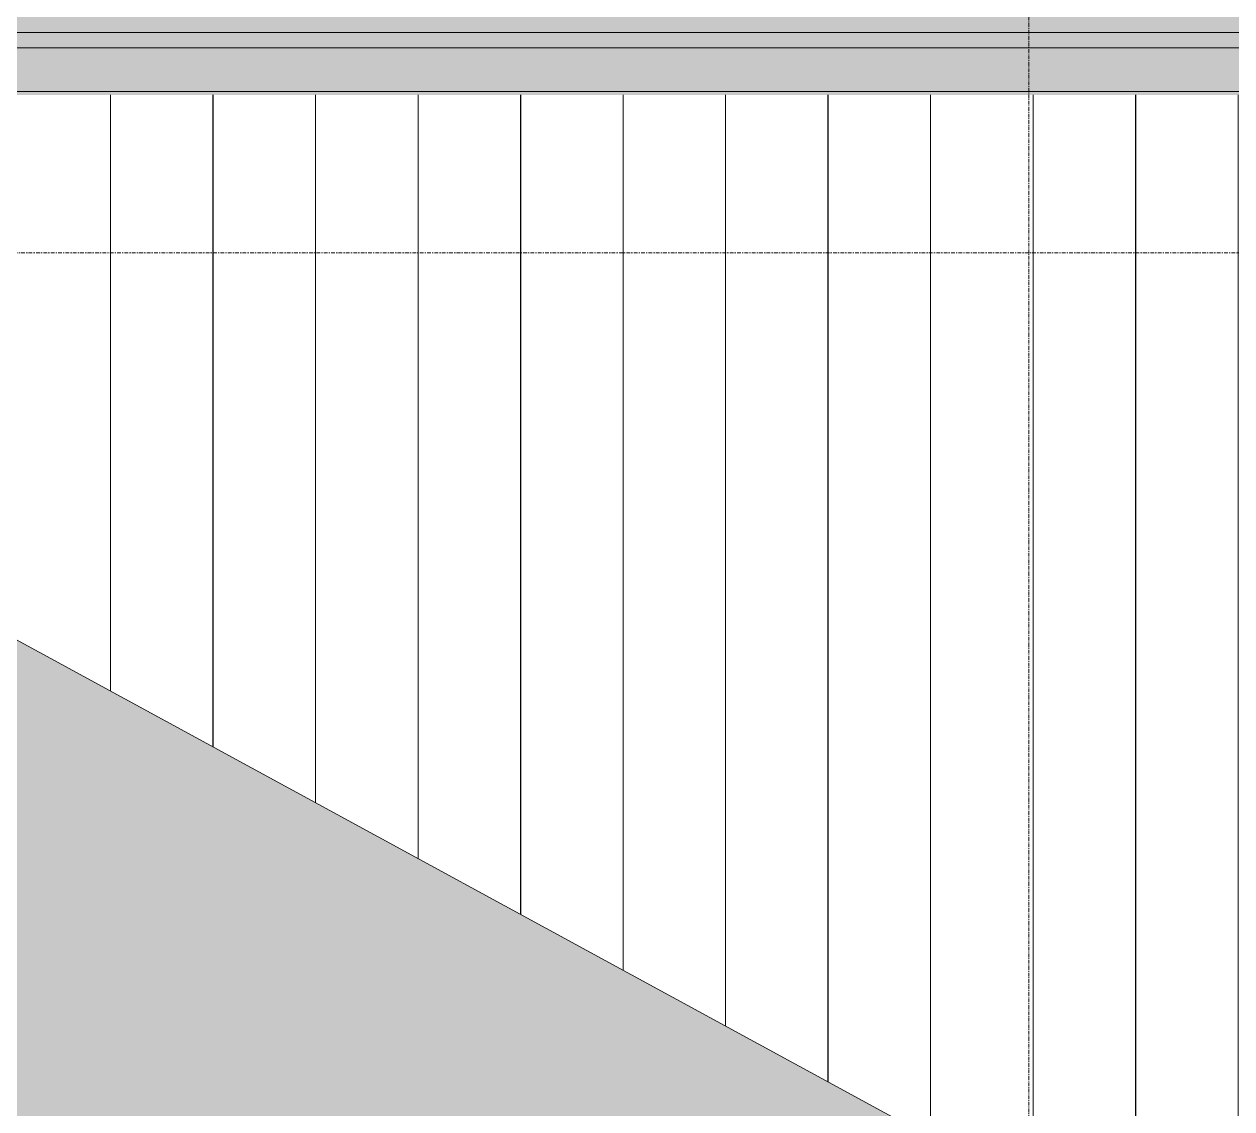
# Model space of a CAD drawing. Header units: millimetres. Extents: x 902415 to 1199587, y -3757 to 35605.
# Drawn here: x 959984 to 963912, y 12417 to 15944 of the extents above; entities that cross this region are included whole.
import ezdxf

# ---------------------------------------------------------------- set-up
doc = ezdxf.new("R2010")
doc.units = ezdxf.units.MM
doc.linetypes.add('AEC_Center', pattern=[24, 12, -4, 4, -4])
doc.linetypes.add('Grid Line', pattern=[21, 12, -3, 3, -3])
for name, color, linetype, lineweight in [('A-FLOR-LEVL', 51, 'Continuous', 5), ('A-GENM', 13, 'Continuous', 5), ('A-ROOF', 132, 'Continuous', 5), ('A-ROOF-OTLN', 132, 'Continuous', 5), ('A-WALL', 113, 'Continuous', 5), ('A-WALL-PATT', 111, 'Continuous', 5), ('S-GRID', 1, 'Continuous', 5)]:
    doc.layers.add(name, color=color, linetype=linetype, lineweight=lineweight)

# ---------------------------------------------------------------- blocks, each defined once
blk = doc.blocks.new('Generic Models 21 - Generic Models 13-2246435-North - Grids A')
at = {"layer": 'A-GENM'}
h = blk.add_hatch(color=256, dxfattribs=at)
h.paths.add_polyline_path([(948358.2, 7600), (948776.9, 7600), (950359.8, 9903.2), (949777.6, 12902.1), (945328.2, 7600), (948298.2, 7600)])
h.paths.add_polyline_path([(971597.8, 7606.6), (956564, 15789.7), (952203, 15790.1), (959565.8, 7609.3), (970915.6, 7606.8)])
h.paths.add_polyline_path([(947148.2, 7650), (946573.9, 7650), (946548, 7653.4), (946523.9, 7663.4), (946503.2, 7679.3), (946487.3, 7700), (946477.3, 7724.1), (946473.9, 7750), (946473.9, 8750), (946477.3, 8775.9), (946487.3, 8800), (946503.2, 8820.7), (946523.9, 8836.6), (946548, 8846.6), (946573.9, 8850), (947573.9, 8850), (947599.8, 8846.6), (947623.9, 8836.6), (947644.6, 8820.7), (947660.5, 8800), (947670.5, 8775.9), (947673.9, 8750), (947673.9, 7749.9), (947670.5, 7724.1), (947660.5, 7700), (947644.6, 7679.3), (947623.9, 7663.4), (947599.8, 7653.4), (947573, 7650), (947198.2, 7650)])
h.paths.add_polyline_path([(964598.6, 7650), (964253.9, 7650), (964228, 7653.4), (964203.9, 7663.4), (964183.2, 7679.3), (964167.3, 7700), (964156.9, 7727.6), (964153.9, 7750), (964153.9, 8750), (964157.3, 8775.9), (964167.3, 8800), (964183.2, 8820.7), (964203.9, 8836.6), (964228, 8846.6), (964253.9, 8850), (965253.9, 8850), (965279.8, 8846.6), (965303.9, 8836.6), (965324.6, 8820.7), (965340.5, 8800), (965350.5, 8775.9), (965353.9, 8750), (965353.9, 7749.9), (965350.5, 7724.1), (965340.5, 7700), (965324.6, 7679.3), (965303.9, 7663.4), (965279.8, 7653.4), (965253.9, 7650), (965125, 7650)])
blk.add_line((965843.2, 10738.9), (956564, 15789.7), dxfattribs=at)

msp = doc.modelspace()

# ---------------------------------------------------------------- hatches: boundary and pattern name
at = {"layer": 'A-ROOF'}
h = msp.add_hatch(color=256, dxfattribs=at)
h.paths.add_polyline_path([(913009.6, 15559.6), (913051.1, 15559.6), (913051.1, 15710.8), (912951.4, 15710.8), (912951.4, 15559.6)])
h.paths.add_polyline_path([(1024556.8, 15790.1), (1024625.3, 15790.1), (1024625.3, 15971.2), (912951.4, 15971.2), (912951.4, 15916.2), (913251.1, 15916.2), (913251.1, 15926.8), (913356.3, 15927.6), (913356.3, 15916.2), (1024553.5, 15916.2), (1024553.5, 15807.5), (1024556.8, 15807.5)])
at = {"layer": 'A-ROOF-OTLN'}
h = msp.add_hatch(color=256, dxfattribs=at)
h.paths.add_polyline_path([(1023557.5, 15866.2), (1024553.5, 15866.2), (1024553.5, 15916.2), (913356.3, 15916.2), (913356.3, 15866.2), (1023294.3, 15866.2)])
h.paths.add_polyline_path([(913251.1, 15866.2), (913251.1, 15916.2), (912951.4, 15916.2), (912951.4, 15866.2), (913009.6, 15866.2)])
h = msp.add_hatch(color=256, dxfattribs=at)
h.paths.add_polyline_path([(994420.8, 15790), (994308.3, 15725.1), (994458.2, 15725.1), (994454.2, 15732.1)])
h.paths.add_polyline_path([(962492.9, 15725.1), (989773.7, 15725.1), (990085.8, 15790.1), (995279.8, 15790.1), (995310.4, 15725.1), (995969.8, 15725.1), (995943.4, 15793), (997034.7, 15795.1), (997052.6, 15725.1), (1024553.5, 15725.1), (1024553.5, 15866.2), (912951.4, 15866.2), (912951.4, 15725.1), (949289.5, 15725.1), (949276.7, 15791.3), (956564, 15789.7), (956682.8, 15725.1), (962229.7, 15725.1)])
h = msp.add_hatch(color=256, dxfattribs=at)
h.paths.add_polyline_path([(913051.1, 15710.8), (913051.1, 15713.5), (949291.8, 15713.5), (949289.5, 15725.1), (912951.4, 15725.1), (912951.4, 15710.8), (913009.6, 15710.8)])
h.paths.add_polyline_path([(956704, 15713.5), (989718.2, 15713.5), (989773.7, 15725.1), (956682.8, 15725.1), (956702.3, 15714.4)])
h.paths.add_polyline_path([(1013597.8, 15713.5), (1024553.5, 15713.5), (1024553.5, 15725.1), (997052.6, 15725.1), (997055.5, 15713.5), (1012702, 15713.5)])
h.paths.add_polyline_path([(995943.4, 15713.5), (995974.3, 15713.5), (995969.8, 15725.1), (995310.4, 15725.1), (995315.9, 15713.5), (995597.8, 15713.5)])
h.paths.add_polyline_path([(994464.8, 15713.5), (994458.2, 15725.1), (994308.3, 15725.1), (994288.3, 15713.5), (994420.8, 15713.5)])
at = {"layer": 'A-WALL-PATT'}
h = msp.add_hatch(dxfattribs=at)
h.set_pattern_fill('FP_56', color=256, style=0, pattern_type=2)
h.set_pattern_definition([(90, (960597.8, 7600), (-333, 2e-14), [])])
h.paths.add_polyline_path([(960597.8, 7600), (960597.8, 7609.1), (959597.8, 7609.3), (959597.8, 7600), (960551.9, 7600)])
h.paths.add_polyline_path([(960597.8, 13594.1), (960597.8, 15713.5), (959597.8, 15713.5), (959597.8, 14138.4), (960387.3, 13708.7)])
h = msp.add_hatch(dxfattribs=at)
h.set_pattern_fill('FP_57', color=256, style=0, pattern_type=2)
h.set_pattern_definition([(90, (961597.8, 7600), (-333, 2e-14), [])])
h.paths.add_polyline_path([(960597.8, 7600), (961597.8, 7600), (961597.8, 7608.8), (960597.8, 7609.1), (960597.8, 7606.6)])
h.paths.add_polyline_path([(961597.8, 13049.8), (961597.8, 15713.5), (960597.8, 15713.5), (960597.8, 13594.1), (961440.1, 13135.6)])
h = msp.add_hatch(dxfattribs=at)
h.set_pattern_fill('FP_58', color=256, style=0, pattern_type=2)
h.set_pattern_definition([(90, (962597.8, 7600), (-333, 2e-14), [])])
h.paths.add_polyline_path([(961597.8, 7600), (962597.8, 7600), (962597.8, 7608.6), (961597.8, 7606.6)])
h.paths.add_polyline_path([(962597.8, 12505.5), (962597.8, 15713.5), (961597.8, 15713.5), (961597.8, 13049.8), (962492.9, 12562.5)])
h = msp.add_hatch(dxfattribs=at)
h.set_pattern_fill('FP_59', color=256, style=0, pattern_type=2)
h.set_pattern_definition([(90, (963597.8, 7600), (-333, 2e-14), [])])
h.paths.add_polyline_path([(962701.9, 7600), (963597.8, 7600), (963597.8, 7608.4), (962597.8, 7606.6), (962597.8, 7600), (962641.9, 7600)])
h.paths.add_polyline_path([(963597.8, 11961.1), (963597.8, 15713.5), (962597.8, 15713.5), (962597.8, 12505.5), (963545.8, 11989.4)])
h = msp.add_hatch(dxfattribs=at)
h.set_pattern_fill('FP_60', color=256, style=0, pattern_type=2)
h.set_pattern_definition([(90, (964597.8, 7600), (-333, 2e-14), [])])
h.paths.add_polyline_path([(964351.9, 7600), (964597.8, 7600), (964597.8, 7608.2), (963597.8, 7606.6), (963597.8, 7600), (964346.7, 7600)])
h.paths.add_polyline_path([(964597.8, 11416.8), (964597.8, 15713.5), (963597.8, 15713.5), (963597.8, 11961.1), (964276.3, 11591.8)])

# ---------------------------------------------------------------- linework, layer by layer
at = {"layer": 'A-FLOR-LEVL', "linetype": 'AEC_Center'}
msp.add_line((903214.7, 15200), (1037708.1, 15200), dxfattribs=at)
at = {"layer": 'A-ROOF-OTLN'}
for p, q in [((1024553.5, 15916.2), (913356.3, 15916.2)), ((1024553.5, 15866.2), (912951.4, 15866.2)), ((956682.8, 15725.1), (989773.7, 15725.1))]:
    msp.add_line(p, q, dxfattribs=at)
at = {"layer": 'A-WALL'}
for p, q in [((960597.8, 15713.5), (960597.8, 13594.1)), ((961597.8, 13049.8), (961597.8, 15713.5)), ((961597.8, 15713.5), (961597.8, 13049.8)), ((962597.8, 12505.5), (962597.8, 15713.5)), ((962597.8, 15713.5), (962597.8, 12505.5)), ((963597.8, 15713.5), (963597.8, 11961.1))]:
    msp.add_line(p, q, dxfattribs=at)
at = {"layer": 'S-GRID', "linetype": 'Grid Line'}
msp.add_line((963251.1, 1045.5), (963251.1, 26143.2), dxfattribs=at)

# ---------------------------------------------------------------- block references
at = {"layer": 'A-GENM'}
msp.add_blockref('Generic Models 21 - Generic Models 13-2246435-North - Grids A', (0, 0), dxfattribs=at)

doc.saveas('drawing.dxf')
